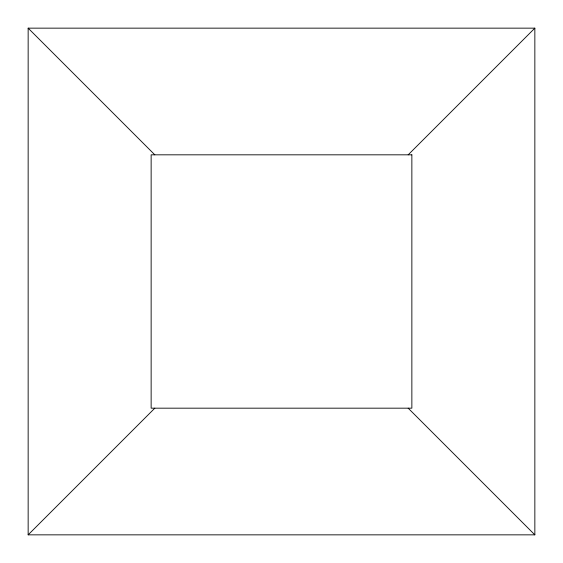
<?xml version="1.0" encoding="UTF-8"?>
<svg xmlns="http://www.w3.org/2000/svg" width="563" height="563" viewBox="0 0 563 563"><rect width="100%" height="100%" fill="white"/><g stroke="black" fill="none" stroke-linecap="round" stroke-linejoin="round"><path stroke-width="0.84" d="M28.15 534.85L28.15 28.15L534.85 28.15L534.85 534.85L28.15 534.85L154.825 408.175M408.175 154.825L534.843 28.157M28.157 28.157L154.825 154.825M408.175 408.175L534.843 534.843M411.863 154.825L151.137 154.825L151.137 408.175L411.863 408.175L411.863 154.825"/></g></svg>
